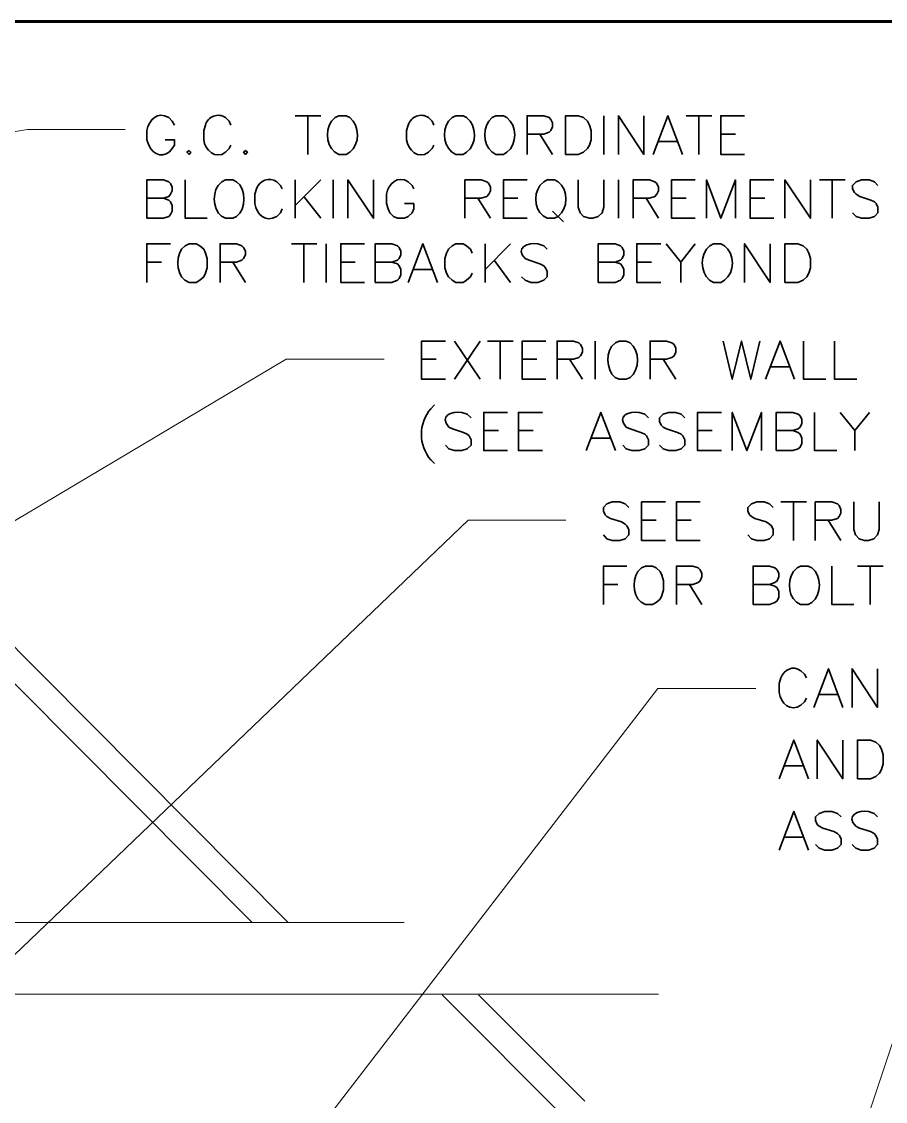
# Model space of a CAD drawing. Header units: inches. Extents: x 5 to 516, y -193 to 129.
# Drawn here: x 340.078 to 341.485, y -10.316 to -8.559 of the extents above; entities that cross this region are included whole.
import ezdxf

# ---------------------------------------------------------------- set-up
doc = ezdxf.new("R2010")
doc.units = ezdxf.units.IN
doc.header["$MEASUREMENT"] = 0
doc.layers.add('PDF6_Geometry', color=7, linetype='Continuous')

msp = doc.modelspace()

# ---------------------------------------------------------------- linework, layer by layer
at = {"layer": 'PDF6_Geometry', "lineweight": 60}
msp.add_lwpolyline([(356.8940342, -11.7255821), (356.8940342, -8.5589156), (334.3940348, -8.5589156), (334.3940348, -12.3344711)], dxfattribs=at)
at = {"layer": 'PDF6_Geometry', "lineweight": 35}
for points in [[(340.3268123, -8.7272483), (340.323479, -8.7211371), (340.3179235, -8.715026)], [(340.5234789, -8.7122494), (340.5651456, -8.7122494)], [(340.5440342, -8.7122494), (340.5440342, -8.7750272)], [(340.6123683, -8.7150272), (340.6068127, -8.7122494), (340.5945905, -8.7122494), (340.5884794, -8.7150272), (340.5829239, -8.7211383)], [(340.8029234, -8.7150272), (340.7973679, -8.7122494), (340.7851457, -8.7122494), (340.7795901, -8.7150272), (340.773479, -8.7211383)], [(340.8684786, -8.7150272), (340.862923, -8.7122494), (340.8507008, -8.7122494), (340.8445897, -8.7150272), (340.8390341, -8.7211383)], [(340.9012571, -8.7750263), (340.9012571, -8.7122486), (340.9284794, -8.7122486), (340.9373682, -8.7150264), (340.940146, -8.7183597), (340.9429238, -8.7239152), (340.9429238, -8.7300264), (340.940146, -8.7361375), (340.9373682, -8.7389152), (340.9284794, -8.7422486), (340.9012571, -8.7422486)], [(341.0262571, -8.7122494), (341.0262571, -8.7750272)], [(341.0501456, -8.7750263), (341.0501456, -8.7122486), (341.0918123, -8.7750263), (341.0918123, -8.7122486)], [(341.1068122, -8.7750263), (341.1307011, -8.7122486), (341.15459, -8.7750263)], [(341.1607006, -8.7122494), (341.2023673, -8.7122494)], [(341.181257, -8.7122494), (341.181257, -8.7750272)], [(341.2557012, -8.7750263), (341.2168123, -8.7750263), (341.2168123, -8.7122486), (341.2557012, -8.7122486)], [(340.2818123, -8.7361371), (340.2818123, -8.7511371), (340.2851457, -8.760026)], [(340.323479, -8.7655816), (340.3268123, -8.760026), (340.3268123, -8.7511371), (340.3118123, -8.7511371)], [(340.9223674, -8.7422493), (340.9429229, -8.7750271)], [(341.2168123, -8.7422493), (341.2407012, -8.7422493)], [(340.4101453, -8.7716927), (340.4162564, -8.7655816), (340.4190342, -8.760026)], [(340.7407015, -8.7716927), (340.7468127, -8.7655816), (340.7495904, -8.760026)], [(341.1157019, -8.7539161), (341.1457019, -8.7539161)], [(340.5945905, -8.7750272), (340.6068127, -8.7750272), (340.6123683, -8.7716939)], [(340.7851457, -8.7750272), (340.7973679, -8.7750272), (340.8029234, -8.7716939)], [(340.8507008, -8.7750272), (340.862923, -8.7750272), (340.8684786, -8.7716939)], [(340.2818125, -8.8789161), (340.2818125, -8.8166939), (340.3090347, -8.8166939), (340.3179236, -8.8194717), (340.3207014, -8.8222494), (340.3234791, -8.8283605), (340.3234791, -8.8344717), (340.3207014, -8.8400272), (340.3179236, -8.8433605), (340.3090347, -8.8461383), (340.2818125, -8.8461383)], [(340.3445905, -8.816693), (340.3445905, -8.8789152), (340.3801461, -8.8789152)], [(340.4279235, -8.8194708), (340.4218123, -8.816693), (340.4101457, -8.816693), (340.4040346, -8.8194708), (340.3979235, -8.8255819)], [(340.5023675, -8.831138), (340.4995898, -8.8255824), (340.4934786, -8.8194713)], [(340.5234789, -8.816693), (340.5234789, -8.8789152)], [(340.5651456, -8.816693), (340.5234789, -8.8583597)], [(340.5857009, -8.816693), (340.5857009, -8.8789152)], [(340.6095905, -8.8789161), (340.6095905, -8.8166939), (340.6512571, -8.8789161), (340.6512571, -8.8166939)], [(340.7168123, -8.831138), (340.7140345, -8.8255824), (340.7079234, -8.8194713)], [(340.8001456, -8.8789161), (340.8001456, -8.8166939), (340.8268123, -8.8166939), (340.8357012, -8.8194717), (340.8390345, -8.8222494), (340.8418123, -8.8283605), (340.8418123, -8.8344717), (340.8390345, -8.8400272), (340.8357012, -8.8433605), (340.8268123, -8.8461383), (340.8001456, -8.8461383)], [(340.901257, -8.8789161), (340.8629237, -8.8789161), (340.8629237, -8.8166939), (340.901257, -8.8166939)], [(340.9518119, -8.8194708), (340.9462564, -8.816693), (340.9340341, -8.816693), (340.9284786, -8.8194708), (340.9223675, -8.8255819)], [(340.9845905, -8.816693), (340.9845905, -8.8611375), (340.9879238, -8.8700263), (340.9934794, -8.8761375), (341.0029238, -8.8789152), (341.0084794, -8.8789152), (341.0173682, -8.8761375), (341.0234794, -8.8700263), (341.0262571, -8.8611375), (341.0262571, -8.816693)], [(341.0501456, -8.816693), (341.0501456, -8.8789152)], [(341.0740352, -8.8789161), (341.0740352, -8.8166939), (341.1007019, -8.8166939), (341.1095908, -8.8194717), (341.1129241, -8.8222494), (341.1157019, -8.8283605), (341.1157019, -8.8344717), (341.1129241, -8.8400272), (341.1095908, -8.8433605), (341.1007019, -8.8461383), (341.0740352, -8.8461383)], [(341.1751455, -8.8789161), (341.1368121, -8.8789161), (341.1368121, -8.8166939), (341.1751455, -8.8166939)], [(341.1934788, -8.8789161), (341.1934788, -8.8166939), (341.2168121, -8.8789161), (341.240701, -8.8166939), (341.240701, -8.8789161)], [(341.3034793, -8.8789161), (341.2645904, -8.8789161), (341.2645904, -8.8166939), (341.3034793, -8.8166939)], [(341.321257, -8.8789161), (341.321257, -8.8166939), (341.3629237, -8.8789161), (341.3629237, -8.8166939)], [(341.3779236, -8.816693), (341.4195903, -8.816693)], [(341.3984789, -8.816693), (341.3984789, -8.8789152)], [(341.4729237, -8.8255827), (341.4673681, -8.8194716), (341.4584793, -8.8166938), (341.446257, -8.8166938), (341.4373681, -8.8194716), (341.431257, -8.8255827), (341.431257, -8.8311382), (341.4345904, -8.8372493), (341.4373681, -8.8400271), (341.4434793, -8.8433604), (341.461257, -8.8494716), (341.4673681, -8.8522493), (341.4701459, -8.8550271), (341.4729237, -8.8611382), (341.4729237, -8.8700271), (341.4673681, -8.8761382), (341.4584793, -8.878916), (341.446257, -8.878916), (341.4373681, -8.8761382), (341.431257, -8.8700271)], [(340.4607009, -8.831138), (340.4579231, -8.8400269), (340.4579231, -8.8550269)], [(340.6723678, -8.8400269), (340.6723678, -8.8550269), (340.6751456, -8.8639158), (340.6779234, -8.8700269), (340.6840345, -8.876138), (340.6901456, -8.8789158), (340.7018123, -8.8789158), (340.7079234, -8.876138), (340.7140345, -8.8700269), (340.7168123, -8.8639158), (340.7168123, -8.8550269), (340.7018123, -8.8550269)], [(340.3090342, -8.846138), (340.3179231, -8.8494713), (340.3207008, -8.8522491), (340.3234786, -8.8583602), (340.3234786, -8.8672491), (340.3207008, -8.8728046), (340.3179231, -8.876138), (340.3090342, -8.8789157), (340.2818119, -8.8789157)], [(340.5379239, -8.8433597), (340.5651461, -8.8789153)], [(340.821257, -8.846138), (340.8418126, -8.8789157)], [(340.8629237, -8.846138), (340.886257, -8.846138)], [(341.0951455, -8.846138), (341.115701, -8.8789157)], [(341.1368121, -8.846138), (341.160701, -8.846138)], [(341.2645904, -8.846138), (341.2884793, -8.846138)], [(340.4934786, -8.876138), (340.4995898, -8.8700269), (340.5023675, -8.8639158)], [(340.9429238, -8.8672493), (340.9607016, -8.8850271)], [(340.4101457, -8.8789152), (340.4218123, -8.8789152), (340.4279235, -8.8761375)], [(340.9340341, -8.8789152), (340.9462564, -8.8789152), (340.9518119, -8.8761375)], [(340.2818125, -8.9833597), (340.2818125, -8.9205819), (340.3207014, -8.9205819)], [(340.3507008, -8.9833605), (340.3623675, -8.9833605), (340.3684786, -8.9800272), (340.3745897, -8.9744716), (340.3773675, -8.9683605), (340.3801453, -8.9594716), (340.3801453, -8.9444716), (340.3773675, -8.9355828), (340.3745897, -8.9294716), (340.3684786, -8.9239161), (340.3623675, -8.9205828), (340.3507008, -8.9205828), (340.3445897, -8.9239161), (340.3384786, -8.9294716)], [(340.4012572, -8.9833597), (340.4012572, -8.9205819), (340.4279238, -8.9205819), (340.4368127, -8.9239152), (340.4395905, -8.926693), (340.4429238, -8.9328041), (340.4429238, -8.9383597), (340.4395905, -8.9444708), (340.4368127, -8.9472486), (340.4279238, -8.9505819), (340.4012572, -8.9505819)], [(340.5173675, -8.9205828), (340.5590342, -8.9205828)], [(340.5379239, -8.9205828), (340.5379239, -8.9833605)], [(340.5740352, -8.9205828), (340.5740352, -8.9833605)], [(340.6362571, -8.9833597), (340.5979237, -8.9833597), (340.5979237, -8.9205819), (340.6362571, -8.9205819)], [(340.6540342, -8.9833597), (340.6540342, -8.9205819), (340.6812565, -8.9205819), (340.6901454, -8.9239152), (340.6929231, -8.926693), (340.6957009, -8.9328041), (340.6957009, -8.9383597), (340.6929231, -8.9444708), (340.6901454, -8.9472486), (340.6812565, -8.9505819), (340.6540342, -8.9505819)], [(340.7079238, -8.9833597), (340.7318127, -8.9205819), (340.7557015, -8.9833597)], [(340.8118124, -8.9355816), (340.8090346, -8.9294705), (340.8029235, -8.9239149), (340.7973679, -8.9205816), (340.7851457, -8.9205816), (340.7795902, -8.9239149), (340.773479, -8.9294705), (340.7701457, -8.9355816), (340.7673679, -8.9444705), (340.7673679, -8.9594705), (340.7701457, -8.9683594), (340.773479, -8.9744705), (340.7795902, -8.980026), (340.7851457, -8.9833594), (340.7973679, -8.9833594), (340.8029235, -8.980026), (340.8090346, -8.9744705), (340.8118124, -8.9683594)], [(340.8329238, -8.9205828), (340.8329238, -8.9833605)], [(340.8745904, -8.9205828), (340.8329238, -8.9622494)], [(340.9340341, -8.9294713), (340.9284786, -8.9239157), (340.9190341, -8.9205824)], [(341.0173675, -8.9833597), (341.0173675, -8.9205819), (341.0445897, -8.9205819), (341.0534786, -8.9239152), (341.0562564, -8.926693), (341.0590341, -8.9328041), (341.0590341, -8.9383597), (341.0562564, -8.9444708), (341.0534786, -8.9472486), (341.0445897, -8.9505819), (341.0173675, -8.9505819)], [(341.1190344, -8.9833597), (341.0801455, -8.9833597), (341.0801455, -8.9205819), (341.1190344, -8.9205819)], [(341.1279236, -8.9205828), (341.1518125, -8.9505828), (341.1518125, -8.9833605)], [(341.1751456, -8.9205828), (341.1518123, -8.9505828)], [(341.2229233, -8.9239161), (341.2168122, -8.9205828), (341.2051455, -8.9205828), (341.1990344, -8.9239161), (341.1934789, -8.9294716)], [(341.2557007, -8.9833597), (341.2557007, -8.9205819), (341.2973674, -8.9833597), (341.2973674, -8.9205819)], [(340.8984786, -8.9444713), (340.9045897, -8.9472491), (340.9223675, -8.9533602), (340.9284786, -8.9566935), (340.9312564, -8.9594713), (340.9340341, -8.9655824), (340.9340341, -8.9744713), (340.9284786, -8.9800268), (340.9190341, -8.9833602), (340.9073675, -8.9833602), (340.8984786, -8.9800268), (340.8923675, -8.9744713)], [(340.2818125, -8.9505827), (340.3057014, -8.9505827)], [(340.4218124, -8.9505827), (340.4429235, -8.9833604)], [(340.5979237, -8.9505827), (340.6212571, -8.9505827)], [(340.6812571, -8.9505827), (340.6901459, -8.9533604), (340.6929237, -8.9566938), (340.6957015, -8.9622493), (340.6957015, -8.9711382), (340.6929237, -8.9772493), (340.6901459, -8.9800271), (340.6812571, -8.9833604), (340.6540348, -8.9833604)], [(340.7168123, -8.9622494), (340.7468123, -8.9622494)], [(340.8479237, -8.9472483), (340.8745904, -8.9833595)], [(341.0445903, -8.9505827), (341.0534792, -8.9533604), (341.056257, -8.9566938), (341.0590347, -8.9622493), (341.0590347, -8.9711382), (341.056257, -8.9772493), (341.0534792, -8.9800271), (341.0445903, -8.9833604), (341.0173681, -8.9833604)], [(341.0801455, -8.9505827), (341.1040344, -8.9505827)], [(341.2051455, -8.9833605), (341.2168122, -8.9833605), (341.2229233, -8.9800272)], [(340.768479, -9.1411378), (340.7295901, -9.1411378), (340.7295901, -9.0789156), (340.768479, -9.0789156)], [(340.8251452, -9.0789159), (340.7829229, -9.1411381)], [(340.7829235, -9.0789159), (340.8251458, -9.1411381)], [(340.8368119, -9.0789159), (340.8784786, -9.0789159)], [(340.8573683, -9.0789159), (340.8573683, -9.1411381)], [(340.931813, -9.1411378), (340.8934797, -9.1411378), (340.8934797, -9.0789156), (340.931813, -9.0789156)], [(340.9501452, -9.1411378), (340.9501452, -9.0789156), (340.9768118, -9.0789156), (340.9857007, -9.0816934), (340.9884785, -9.0844711), (340.9918118, -9.0905823), (340.9918118, -9.0966934), (340.9884785, -9.1028045), (340.9857007, -9.1055823), (340.9768118, -9.10836), (340.9501452, -9.10836)], [(341.0123682, -9.0789159), (341.0123682, -9.1411381)], [(341.0690345, -9.0816936), (341.0629233, -9.0789159), (341.0512567, -9.0789159), (341.0451456, -9.0816936), (341.0390345, -9.0878048)], [(341.101813, -9.1411378), (341.101813, -9.0789156), (341.1284797, -9.0789156), (341.1373686, -9.0816934), (341.1407019, -9.0844711), (341.1434797, -9.0905823), (341.1434797, -9.0966934), (341.1407019, -9.1028045), (341.1373686, -9.1055823), (341.1284797, -9.10836), (341.101813, -9.10836)], [(341.2207016, -9.0789159), (341.2357016, -9.1411381), (341.2507016, -9.0789159), (341.2657016, -9.1411381), (341.2807016, -9.0789159)], [(341.2895899, -9.1411378), (341.3134788, -9.0789156), (341.3368121, -9.1411378)], [(341.351813, -9.0789159), (341.351813, -9.1411381), (341.3879241, -9.1411381)], [(341.4023682, -9.0789159), (341.4023682, -9.1411381), (341.4384793, -9.1411381)], [(340.7295901, -9.1083597), (340.753479, -9.1083597)], [(340.8934797, -9.1083597), (340.9173686, -9.1083597)], [(340.9707016, -9.1083597), (340.9918127, -9.1411375)], [(341.1229233, -9.1083597), (341.1434788, -9.1411375)], [(341.2984796, -9.1205825), (341.327924, -9.1205825)], [(341.0512567, -9.1411381), (341.0629233, -9.1411381), (341.0690345, -9.1383603)], [(340.8101463, -9.2039159), (340.8040352, -9.1978047), (340.7951463, -9.195027)], [(340.8695905, -9.2572493), (340.8307016, -9.2572493), (340.8307016, -9.1950271), (340.8695905, -9.1950271)], [(340.9262571, -9.2572493), (340.8873682, -9.2572493), (340.8873682, -9.1950271), (340.9262571, -9.1950271)], [(340.9973683, -9.2572493), (341.0212572, -9.1950271), (341.0451461, -9.2572493)], [(341.0990348, -9.2039159), (341.0929237, -9.1978047), (341.0840348, -9.195027)], [(341.1584785, -9.2039159), (341.1523674, -9.1978047), (341.1434785, -9.195027), (341.1318118, -9.195027), (341.1229229, -9.1978047), (341.1168118, -9.2039159), (341.1168118, -9.210027), (341.1195896, -9.2155825), (341.1229229, -9.2189159), (341.1284785, -9.2216936), (341.1462563, -9.2278047), (341.1523674, -9.2305825), (341.1551452, -9.2333603), (341.1584785, -9.2394714), (341.1584785, -9.2483603), (341.1523674, -9.2544714), (341.1434785, -9.2572492), (341.1318118, -9.2572492), (341.1229229, -9.2544714), (341.1168118, -9.2483603)], [(341.2179238, -9.2572493), (341.1790349, -9.2572493), (341.1790349, -9.1950271), (341.2179238, -9.1950271)], [(341.2357015, -9.2572493), (341.2357015, -9.1950271), (341.2595904, -9.2572493), (341.2834793, -9.1950271), (341.2834793, -9.2572493)], [(341.3073681, -9.2572493), (341.3073681, -9.1950271), (341.3340348, -9.1950271), (341.3429237, -9.1978048), (341.346257, -9.2005826), (341.3490348, -9.2066937), (341.3490348, -9.2128048), (341.346257, -9.2189159), (341.3429237, -9.2216937), (341.3340348, -9.2244715), (341.3073681, -9.2244715)], [(341.3695901, -9.1950262), (341.3695901, -9.2572484), (341.4057012, -9.2572484)], [(341.4112567, -9.1950262), (341.4351456, -9.2244706), (341.4351456, -9.2572484)], [(341.4590348, -9.1950262), (341.4351459, -9.2244706)], [(340.7740352, -9.2189159), (340.7801463, -9.2216936), (340.7979241, -9.2278047), (340.8040352, -9.2305825), (340.806813, -9.2333603), (340.8101463, -9.2394714), (340.8101463, -9.2483603), (340.8040352, -9.2544714), (340.7951463, -9.2572492), (340.7829241, -9.2572492), (340.7740352, -9.2544714), (340.7684797, -9.2483603)], [(340.8307016, -9.2244711), (340.8545905, -9.2244711)], [(340.8873682, -9.2244711), (340.9112571, -9.2244711)], [(341.0629237, -9.2189159), (341.0690348, -9.2216936), (341.0868126, -9.2278047), (341.0929237, -9.2305825), (341.0957014, -9.2333603), (341.0990348, -9.2394714), (341.0990348, -9.2483603), (341.0929237, -9.2544714), (341.0840348, -9.2572492), (341.0718126, -9.2572492), (341.0629237, -9.2544714), (341.0573681, -9.2483603)], [(341.1790349, -9.2244711), (341.2029238, -9.2244711)], [(341.3340348, -9.2244711), (341.3429237, -9.2278045), (341.346257, -9.2305823), (341.3490348, -9.2366934), (341.3490348, -9.2455823), (341.346257, -9.2516934), (341.3429237, -9.2544711), (341.3340348, -9.2572489), (341.3073681, -9.2572489)], [(341.0062568, -9.2366929), (341.0362568, -9.2366929)], [(341.0673677, -9.3500261), (341.0612566, -9.343915), (341.0523677, -9.3405817), (341.0401455, -9.3405817), (341.0312566, -9.343915), (341.025701, -9.3500261), (341.025701, -9.3555817), (341.0284788, -9.3616928), (341.0312566, -9.3644706), (341.0373677, -9.3678039), (341.0551455, -9.3733594), (341.0612566, -9.3766928), (341.0640344, -9.3794706), (341.0673677, -9.3855817), (341.0673677, -9.3944706), (341.0612566, -9.4005817), (341.0523677, -9.4033594), (341.0401455, -9.4033594), (341.0312566, -9.4005817), (341.025701, -9.3944706)], [(341.126813, -9.4033595), (341.0879241, -9.4033595), (341.0879241, -9.3405818), (341.126813, -9.3405818)], [(341.1834785, -9.4033595), (341.1445896, -9.4033595), (341.1445896, -9.3405818), (341.1834785, -9.3405818)], [(341.3023677, -9.3500261), (341.2962566, -9.343915), (341.2873677, -9.3405817), (341.2757011, -9.3405817), (341.2668122, -9.343915), (341.2607011, -9.3500261), (341.2607011, -9.3555817), (341.2634789, -9.3616928), (341.2668122, -9.3644706), (341.2723677, -9.3678039), (341.2907011, -9.3733594), (341.2962566, -9.3766928), (341.29959, -9.3794706), (341.3023677, -9.3855817), (341.3023677, -9.3944706), (341.2962566, -9.4005817), (341.2873677, -9.4033594), (341.2757011, -9.4033594), (341.2668122, -9.4005817), (341.2607011, -9.3944706)], [(341.3145906, -9.3405826), (341.3562573, -9.3405826)], [(341.3351459, -9.3405826), (341.3351459, -9.4033604)], [(341.3707011, -9.4033595), (341.3707011, -9.3405818), (341.3979233, -9.3405818), (341.4068122, -9.3439151), (341.40959, -9.3466929), (341.4123678, -9.352804), (341.4123678, -9.3589151), (341.40959, -9.3644706), (341.4068122, -9.367804), (341.3979233, -9.3705818), (341.3707011, -9.3705818)], [(341.4334792, -9.3405826), (341.4334792, -9.3855826), (341.4362569, -9.3944715), (341.4423681, -9.4005826), (341.4512569, -9.4033604), (341.4573681, -9.4033604), (341.4662569, -9.4005826), (341.4723681, -9.3944715), (341.4751458, -9.3855826), (341.4751458, -9.3405826)], [(341.0879241, -9.3705825), (341.111813, -9.3705825)], [(341.1445896, -9.3705825), (341.1684785, -9.3705825)], [(341.3918125, -9.3705825), (341.4123681, -9.4033603)], [(341.025701, -9.5078042), (341.025701, -9.4450265), (341.0640344, -9.4450265)], [(341.0940344, -9.507804), (341.1057011, -9.507804), (341.1118122, -9.5044706), (341.1179233, -9.4989151), (341.1207011, -9.492804), (341.1234789, -9.4839151), (341.1234789, -9.4689151), (341.1207011, -9.4600262), (341.1179233, -9.4539151), (341.1118122, -9.447804), (341.1057011, -9.4450262), (341.0940344, -9.4450262), (341.0879233, -9.447804), (341.0818122, -9.4539151)], [(341.1445896, -9.5078042), (341.1445896, -9.4450265), (341.1712563, -9.4450265), (341.1801452, -9.4478042), (341.1834785, -9.4511376), (341.1862563, -9.4572487), (341.1862563, -9.4628042), (341.1834785, -9.4689154), (341.1801452, -9.4716931), (341.1712563, -9.4750265), (341.1445896, -9.4750265)], [(341.2695896, -9.5078042), (341.2695896, -9.4450265), (341.2962563, -9.4450265), (341.3051452, -9.4478042), (341.3084785, -9.4511376), (341.3112563, -9.4572487), (341.3112563, -9.4628042), (341.3084785, -9.4689154), (341.3051452, -9.4716931), (341.2962563, -9.4750265), (341.2695896, -9.4750265)], [(341.365146, -9.447804), (341.3590349, -9.4450262), (341.3468126, -9.4450262), (341.3412571, -9.447804), (341.335146, -9.4539151)], [(341.3979239, -9.4450262), (341.3979239, -9.507804), (341.4334795, -9.507804)], [(341.4395906, -9.4450262), (341.4812573, -9.4450262)], [(341.4601459, -9.4450262), (341.4601459, -9.507804)], [(341.025701, -9.4750261), (341.0490344, -9.4750261)], [(341.165701, -9.4750261), (341.1862565, -9.5078039)], [(341.2962574, -9.4750261), (341.3051463, -9.4778039), (341.3084797, -9.4805817), (341.3112574, -9.4866928), (341.3112574, -9.4955817), (341.3084797, -9.5016928), (341.3051463, -9.5044705), (341.2962574, -9.5078039), (341.2695908, -9.5078039)], [(341.3468126, -9.507804), (341.3590349, -9.507804), (341.365146, -9.5044706)], [(341.368479, -9.675027), (341.3923679, -9.6122492), (341.4157012, -9.675027)], [(341.4307009, -9.675027), (341.4307009, -9.6122492), (341.4723676, -9.675027), (341.4723676, -9.6122492)], [(341.3145906, -9.6272489), (341.3118128, -9.6361378), (341.3118128, -9.6511378)], [(341.3562573, -9.6272489), (341.3534795, -9.6211378), (341.3473684, -9.6155822)], [(341.3473684, -9.6716934), (341.3534795, -9.6661378), (341.3562573, -9.6600267)], [(341.3773675, -9.6539156), (341.406812, -9.6539156)], [(341.3118124, -9.7911373), (341.3357013, -9.7283596), (341.3595901, -9.7911373)], [(341.3740343, -9.7911373), (341.3740343, -9.7283596), (341.415701, -9.7911373), (341.415701, -9.7283596)], [(341.3207009, -9.7700271), (341.3501453, -9.7700271)], [(341.3118124, -9.9072488), (341.3357013, -9.844471), (341.3595901, -9.9072488)], [(341.4129239, -9.8533604), (341.4068128, -9.8478049), (341.3979239, -9.8444715), (341.3862572, -9.8444715), (341.3773683, -9.8478049), (341.3712572, -9.8533604), (341.3712572, -9.8594715), (341.374035, -9.8655826), (341.3773683, -9.8683604), (341.3829239, -9.8716938), (341.4012572, -9.8772493), (341.4068128, -9.8805826), (341.4101461, -9.8833604), (341.4129239, -9.8894715), (341.4129239, -9.8983604), (341.4068128, -9.9044715), (341.3979239, -9.9072493), (341.3862572, -9.9072493), (341.3773683, -9.9044715), (341.3712572, -9.8983604)], [(341.4723676, -9.8533604), (341.466812, -9.8478049), (341.4573676, -9.8444715)], [(341.436812, -9.8683604), (341.4429232, -9.8716938), (341.4607009, -9.8772493), (341.466812, -9.8805826), (341.4695898, -9.8833604), (341.4723676, -9.8894715), (341.4723676, -9.8983604), (341.466812, -9.9044715), (341.4573676, -9.9072493), (341.4457009, -9.9072493), (341.436812, -9.9044715), (341.4307009, -9.8983604)], [(341.3207009, -9.8861374), (341.3501453, -9.8861374)]]:
    msp.add_lwpolyline(points, dxfattribs=at)
for points in [[(340.4190342, -8.7272483), (340.4162564, -8.7211371), (340.4101453, -8.715026, 0.508548725), (340.3773675, -8.7272483), (340.3745898, -8.7361371), (340.3745898, -8.7511371)], [(340.7495904, -8.7272483), (340.7468127, -8.7211371), (340.7407015, -8.715026, 0.50829303), (340.7079238, -8.7272483), (340.705146, -8.7361371), (340.705146, -8.7511371)], [(340.7507015, -9.1828045), (340.7445904, -9.1889156, 0.36941685), (340.7445904, -9.2722489), (340.7507015, -9.27836)]]:
    msp.add_lwpolyline(points, format="xyb", dxfattribs=at)
for points in [[(340.9640341, -8.7750263), (340.9640341, -8.7122486), (340.9845896, -8.7122486), (340.9934785, -8.7150264), (340.9995896, -8.7211375), (341.0029229, -8.7272486), (341.0057007, -8.7361375), (341.0057007, -8.7511375), (341.0029229, -8.7600263), (340.9995896, -8.7655819), (340.9934785, -8.771693), (340.9845896, -8.7750263)], [(340.3507008, -8.7689149), (340.3473675, -8.7716927), (340.3507008, -8.775026), (340.3534786, -8.7716927)], [(340.4429238, -8.7689149), (340.4395905, -8.7716927), (340.4429238, -8.775026), (340.4457016, -8.7716927)], [(341.321257, -8.9833597), (341.321257, -8.9205819), (341.3423681, -8.9205819), (341.351257, -8.9239152), (341.3568125, -8.9294708), (341.3601459, -8.9355819), (341.3629237, -8.9444708), (341.3629237, -8.9594708), (341.3601459, -8.9683597), (341.3568125, -8.9744708), (341.351257, -8.9800263), (341.3423681, -8.9833597)], [(341.4395906, -9.7911373), (341.4395906, -9.7283596), (341.4607017, -9.7283596), (341.4695906, -9.7316929), (341.4757017, -9.7372485), (341.4784795, -9.7433596), (341.4812573, -9.7522485), (341.4812573, -9.7672485), (341.4784795, -9.7761373), (341.4757017, -9.7822485), (341.4695906, -9.787804), (341.4607017, -9.7911373)]]:
    msp.add_lwpolyline(points, close=True, dxfattribs=at)
at = {"layer": 'PDF6_Geometry', "lineweight": 15}
for points in [[(338.8295906, -8.9472483), (340.0873683, -8.7344706), (340.2468128, -8.7344706)], [(339.4857016, -9.7166937), (340.5090349, -9.1083604), (340.6684793, -9.1083604)], [(340.5118122, -10.0244713), (339.6290344, -9.1378047)], [(340.4529234, -10.0244713), (339.5995901, -9.1672491)], [(339.5462575, -10.5755826), (340.8051464, -9.3705827), (340.9645907, -9.3705827)], [(340.5051458, -10.4355815), (341.1145902, -9.6444704), (341.2740346, -9.6444704)], [(338.0734792, -10.0250263), (338.9195903, -10.0250263), (338.9584792, -10.0911374), (339.027368, -9.9439152), (339.0651458, -10.0250263), (340.7012568, -10.0250263)], [(341.4062564, -10.4911371), (341.557923, -10.0372482), (341.7173674, -10.0372482)], [(338.0734792, -10.1416928), (338.9195903, -10.1416928), (338.9584792, -10.2083594), (339.027368, -10.0605816), (339.0651458, -10.1416928), (341.1157013, -10.1416928)], [(340.9657012, -10.3461379), (340.7629234, -10.1428046)], [(340.9957011, -10.316138), (340.8223678, -10.1428047)]]:
    msp.add_lwpolyline(points, dxfattribs=at)
at = {"layer": 'PDF6_Geometry', "lineweight": 35}
for points in [[(340.3179235, -8.715026), (340.2985809, -8.7045631), (340.2861735, -8.7181742), (340.2818123, -8.7361371)], [(340.6123683, -8.7716939), (340.6297942, -8.7578976), (340.6290535, -8.7286383), (340.6123683, -8.7150272)], [(340.8029234, -8.7716939), (340.8203494, -8.7578883), (340.8196086, -8.7286476), (340.8029234, -8.7150272)], [(340.8684786, -8.7716939), (340.8859045, -8.7578976), (340.8851638, -8.7286383), (340.8684786, -8.7150272)], [(340.5829239, -8.7211383), (340.5710905, -8.7378976), (340.574785, -8.7669161), (340.5945905, -8.7750272)], [(340.773479, -8.7211383), (340.7617568, -8.7384346), (340.7649234, -8.7657124), (340.7851457, -8.7750272)], [(340.8390341, -8.7211383), (340.8272008, -8.7378976), (340.8308953, -8.7669161), (340.8507008, -8.7750272)], [(340.3745898, -8.7511371), (340.3770249, -8.7681371), (340.3936175, -8.7838686), (340.4101453, -8.7716927)], [(340.705146, -8.7511371), (340.7075904, -8.7681371), (340.7241738, -8.7838686), (340.7407015, -8.7716927)], [(340.2851457, -8.760026), (340.2917105, -8.7769983), (340.3122012, -8.7826834), (340.323479, -8.7655816)], [(340.4279235, -8.8761375), (340.4439975, -8.8643967), (340.4444512, -8.8311652), (340.4279235, -8.8194708)], [(340.4934786, -8.8194713), (340.4810064, -8.8114899), (340.4654231, -8.817425), (340.4607009, -8.831138)], [(340.7079234, -8.8194713), (340.6901827, -8.8092676), (340.6753864, -8.8219158), (340.6723678, -8.8400269)], [(340.9518119, -8.8761375), (340.9684878, -8.8625263), (340.9692378, -8.8332671), (340.9518119, -8.8194708)], [(340.3979235, -8.8255819), (340.3872012, -8.8409893), (340.3904883, -8.8736189), (340.4101457, -8.8789152)], [(340.9223675, -8.8255819), (340.9103953, -8.8407208), (340.9144971, -8.8722023), (340.9340341, -8.8789152)], [(340.4579231, -8.8550269), (340.4610712, -8.8736195), (340.4751546, -8.8863695), (340.4934786, -8.876138)], [(340.9190341, -8.9205824), (340.9037656, -8.9178972), (340.8801638, -8.9276009), (340.8984786, -8.9444713)], [(341.2229233, -8.9800272), (341.2399789, -8.9674994), (341.2399789, -8.9364439), (341.2229233, -8.9239161)], [(340.3384786, -8.9294716), (340.3283582, -8.9461754), (340.3299138, -8.975842), (340.3507008, -8.9833605)], [(341.1934789, -8.9294716), (341.1818585, -8.9457216), (341.1850807, -8.9757494), (341.2051455, -8.9833605)], [(341.0690345, -9.1383603), (341.085127, -9.1266566), (341.0854604, -9.0933325), (341.0690345, -9.0816936)], [(341.0390345, -9.0878048), (341.0284882, -9.1032122), (341.0314604, -9.1357677), (341.0512567, -9.1411381)], [(340.7951463, -9.195027), (340.7783593, -9.1923233), (340.7574519, -9.2007585), (340.7740352, -9.2189159)], [(341.0840348, -9.195027), (341.0672477, -9.1923233), (341.0463403, -9.2007492), (341.0629237, -9.2189159)], [(341.0818122, -9.4539151), (341.0716918, -9.4706188), (341.0732474, -9.5002947), (341.0940344, -9.507804)], [(341.335146, -9.4539151), (341.3239515, -9.4712206), (341.3265626, -9.4987206), (341.3468126, -9.507804)], [(341.365146, -9.5044706), (341.3817756, -9.4916743), (341.3813034, -9.4612577), (341.365146, -9.447804)], [(341.3473684, -9.6155822), (341.3347295, -9.6057026), (341.3197202, -9.6142397), (341.3145906, -9.6272489)], [(341.3118128, -9.6511378), (341.3143776, -9.6679248), (341.3306647, -9.6839711), (341.3473684, -9.6716934)], [(341.4573676, -9.8444715), (341.4420991, -9.8417863), (341.4185065, -9.8514901), (341.436812, -9.8683604)]]:
    msp.add_open_spline(points, degree=3, dxfattribs=at)

doc.saveas('drawing.dxf')
